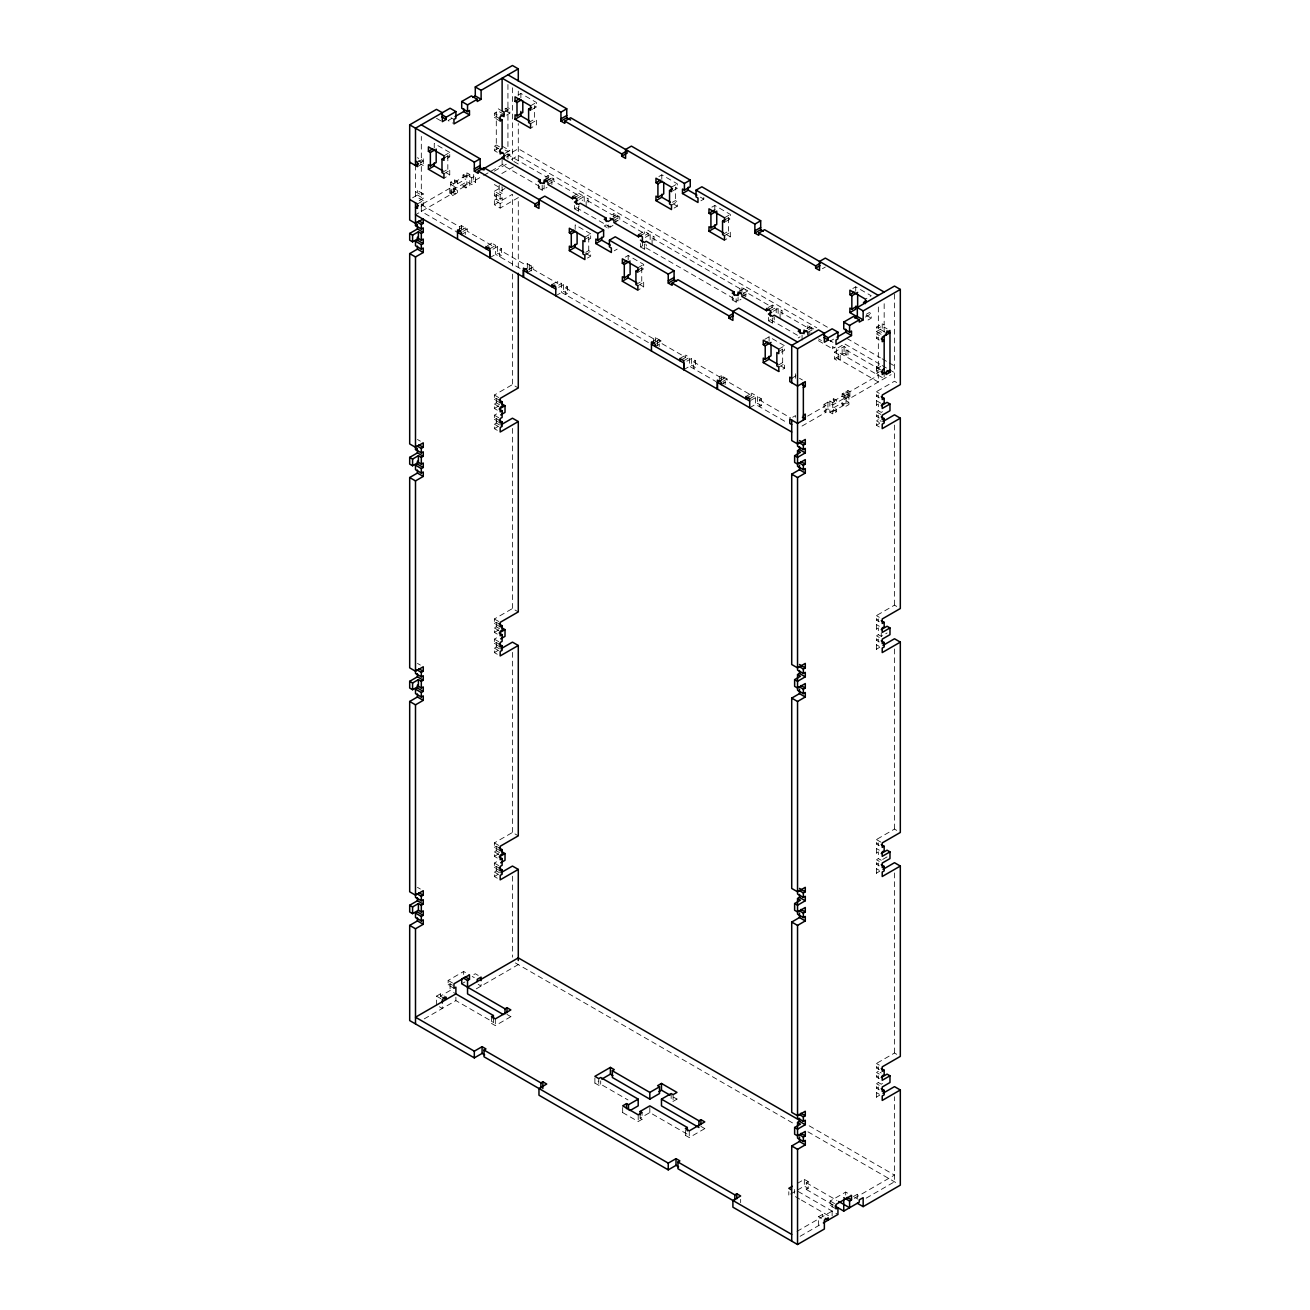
<?xml version="1.0" encoding="UTF-8"?>
<svg xmlns="http://www.w3.org/2000/svg" width="1310" height="1310" viewBox="0 0 1310 1310"><rect width="100%" height="100%" fill="white"/><g stroke="black" fill="none" stroke-linecap="round" stroke-linejoin="round"><path stroke-width="0.75" stroke-dasharray="5 3.75" d="M459.45 233.442L421.312 211.434L421.312 204.704L449.756 188.296L451.704 189.41L455.569 187.166L455.569 193.88L450.722 191.096L466.884 181.762L471.731 184.563L475.612 182.319L475.612 175.605L471.731 177.832L466.884 175.032L450.722 184.366L455.569 187.166M451.59 118.555L448.135 120.553L452.507 123.074M517.958 95.171L520.872 93.485L536.38 102.442L536.38 106.929L530.566 110.286M500.174 121.109L494.361 117.753L494.361 113.266L499.208 110.466M505.021 109.352L507.936 107.682L509.868 108.795L509.868 113.266L504.055 116.639M417.431 162.162L423.261 158.805L421.312 157.691L421.312 136.436M494.361 117.753L496.293 116.639L499.208 118.309M504.055 112.152L509.868 108.795M420.15 162.833L423.261 161.048L417.431 157.691M417.431 166.648L423.261 163.275L418.594 160.59M423.261 158.805L423.261 165.518L421.312 166.648L421.312 195.01L423.261 193.88L423.261 198.367L418.594 201.052M443.943 155.825L449.756 152.468L449.756 156.938L443.943 160.295M530.566 105.815L536.38 102.442M444.909 157.495L447.824 155.825L449.756 156.938M441.994 172.609L447.824 169.252L449.756 170.382L449.756 174.852L443.943 178.209M528.618 122.6L534.447 119.243L536.38 120.356L536.38 124.843L530.566 128.2M443.943 173.739L449.756 170.382M530.566 123.73L536.38 120.356M423.261 193.88L417.431 190.523L415.499 191.653L421.312 195.01M497.276 152.271L494.361 150.601L494.361 146.114L496.293 145.001L502.123 148.357M412.584 197.81L417.431 195.01L417.431 190.523M494.361 150.601L498.242 148.357M457.517 181.566L453.637 183.809L453.637 195.01L450.722 193.323L450.722 182.123L454.603 179.896L457.517 181.566L457.517 183.809L454.603 182.123L454.603 179.896M469.799 174.476L465.918 176.719L465.918 178.962L463.003 177.276L463.003 175.032L466.884 172.805L469.799 174.476L469.799 185.676L465.918 187.919L463.003 186.233L463.003 183.989L465.918 185.676L465.918 187.919M417.431 203.967L423.261 200.61L423.261 205.08L417.431 208.437M505.349 153.204L509.868 150.601L509.868 155.071L504.055 158.428M505.021 155.628L507.936 153.958L509.868 155.071M457.517 183.809L465.918 178.962M450.722 193.323L454.603 191.096L457.517 192.766L451.704 196.123L449.756 195.01L415.499 214.791M463.003 186.233L466.884 183.989L469.799 185.676M454.603 191.096L454.603 188.853L457.517 190.523L465.918 185.676M473.68 174.476L473.68 181.206L482.047 176.375M483.717 175.409L505.021 163.095M511.391 159.427L518.285 155.448L816.785 327.795M494.361 171.119L507.527 163.521M501.828 173.526L513.34 166.878M494.361 191.276L502.123 186.79L502.123 193.52L500.174 194.633L494.361 191.276L494.361 195.747L500.174 199.12L502.123 197.99L502.123 202.477L500.174 203.59L494.361 200.233L494.361 204.704L500.174 208.077L518.285 197.614L518.285 271.301M499.208 185.119L499.208 191.833L505.021 188.476M494.361 195.747L496.293 194.633L502.123 197.99M494.361 200.233L496.293 199.12L502.123 202.477M494.361 204.704L512.456 194.257L512.456 265.897M421.312 204.704L459.45 226.728L461.398 225.615L467.212 228.972L467.212 231.215L491.774 245.396L491.774 243.152L495.655 245.396L495.655 254.353L520.43 268.648M827.38 327.189L518.285 148.734L507.936 154.695L546.073 176.719L548.022 175.605L553.835 178.962L553.835 181.206L578.398 195.386L578.398 193.143L582.279 195.386L582.279 200.757M457.517 230.085L463.331 226.728L463.331 228.972M544.141 180.076L549.954 176.719L549.954 180.305M462.168 229.643L465.279 227.858L465.279 234.572M547.04 180.633L551.887 177.832L551.887 184.563M467.212 228.972L461.398 232.328L461.398 225.615M538.312 184.563L538.312 187.919L540.26 186.79M553.835 178.962L548.022 182.319L548.022 175.605M461.398 234.572L467.212 231.215M548.022 184.563L553.835 181.206M538.312 187.919L542.193 190.163L547.04 187.363M487.418 245.674L491.774 243.152M572.585 196.5L578.398 193.143M575.483 197.057L578.398 195.386M489.842 248.753L495.655 245.396M576.466 198.743L582.279 195.386M492.937 249.195L497.587 246.509L501.468 248.753L501.468 255.466L499.536 256.58L499.536 249.866L501.468 248.753M579.364 199.3L584.211 196.5L588.092 198.743L588.092 205.457M586.159 206.571L586.159 199.857L588.092 198.743M489.842 257.71L497.587 253.223L501.468 255.466M574.517 205.457L574.517 208.814L579.364 206.014M574.517 208.814L578.398 211.057L580.33 209.944M658.881 176.539L661.796 174.852L677.303 183.809L677.303 188.296L671.49 191.653M648.401 342.532L561.597 292.408L561.597 283.451L557.716 281.224L557.716 283.451L533.154 269.27L533.154 267.043L527.324 263.687L525.392 264.8L499.536 249.866M642.571 232.443L619.777 219.261L619.777 217.034L613.948 213.661L612.016 214.791L586.159 199.857M612.982 216.461L615.896 214.791L615.896 223.748M614.603 217.771L617.829 215.904L617.829 220.948M533.154 267.043L527.324 270.4L527.324 263.687M584.866 237.175L590.679 233.819L590.679 238.305L584.866 241.662M606.202 224.861L604.254 225.991L608.135 228.218L612.982 225.418M613.948 220.391L619.777 217.034M671.49 187.166L677.303 183.809M527.324 272.644L533.154 269.27M584.375 239.697L588.747 237.175L590.679 238.305M613.948 222.618L619.777 219.261M585.832 252.29L588.747 250.619L590.679 251.733L590.679 256.22L584.866 259.577M672.456 202.28L675.37 200.61L677.303 201.724L677.303 206.21L671.49 209.567M584.866 255.09L590.679 251.733M671.49 205.08L677.303 201.724M551.887 284.581L557.716 281.224M638.51 234.572L644.34 231.215L648.221 233.442L648.221 239.042M614.275 250.799L617.19 249.129M641.425 235.129L644.34 233.442L644.34 231.215M700.899 200.79L703.814 199.104L703.814 194.633M558.682 285.138L561.597 283.451M645.306 235.129L648.221 233.442M558.682 287.381L563.529 284.581L567.41 286.825L567.41 293.538L565.462 294.652L565.462 287.938L567.41 286.825M645.306 237.372L650.153 234.572L654.034 236.815L654.034 243.529M652.085 244.643L652.085 237.929L654.034 236.815M555.767 295.782L563.529 291.295L567.41 293.538M640.459 243.529L640.459 246.886L645.306 244.086M625.263 257.153L628.178 255.466L643.685 264.423L643.685 268.91L637.872 272.267M711.887 207.127L714.801 205.457L730.309 214.414L730.309 218.885L724.495 222.258M640.459 246.886L644.34 249.129L646.272 247.999L646.272 244.643M637.872 267.78L643.685 264.423M724.495 217.771L730.309 214.414M638.838 269.467L641.753 267.78L643.685 268.91M725.462 219.458L728.376 217.771L730.309 218.885M635.923 284.581L641.753 281.224L643.685 282.338L643.685 286.825L637.872 290.181M722.547 234.572L728.376 231.215L730.309 232.328L730.309 236.799L724.495 240.172M637.872 285.695L643.685 282.338M724.495 235.685L730.309 232.328M500.174 402.89L494.361 399.534L494.361 395.047L512.456 384.6L518.285 387.956M494.361 399.534L496.293 398.42L499.208 400.09M497.276 410.161L494.361 408.491L494.361 404.004L496.293 402.89L500.666 405.412M494.361 408.491L500.567 404.905M500.174 423.048L494.361 419.691L494.361 415.204L497.456 413.42M494.361 419.691L496.293 418.561L499.208 420.248M497.276 430.319L494.361 428.648L494.361 424.162L496.293 423.048L500.666 425.57M494.361 428.648L497.653 426.749M565.462 287.938L653.379 338.7L655.327 337.571L661.141 340.927L661.141 343.171L685.703 357.352L685.703 355.108L689.584 357.352L689.584 366.309L716.128 381.636M652.085 237.929L740.003 288.691L741.951 287.561L747.764 290.918L747.764 293.162L772.327 307.342L772.327 305.099L776.208 307.342L776.208 312.713M651.447 342.057L657.26 338.7L657.26 345.856M739.528 291.197L743.883 288.691L743.883 295.847M656.097 341.599L659.208 339.814L659.208 346.528M661.141 340.927L655.327 344.301L655.327 337.571M732.257 296.519L732.257 299.875L734.189 298.762M747.764 290.918L741.951 294.275L745.832 296.519L745.832 289.805M655.327 346.528L661.141 343.171M741.951 296.519L747.764 293.162M732.257 299.875L736.122 302.119L740.969 299.319M822.434 268.714L825.333 267.043M679.89 358.481L685.703 355.108M767.971 307.621L772.327 305.099M681.347 359.873L685.703 357.352M769.412 309.029L772.327 307.342M683.771 360.709L689.584 357.352M770.395 310.699L776.208 307.342M686.866 361.167L691.516 358.481L695.397 360.709L695.397 367.439L693.465 368.552L693.465 361.838L695.397 360.709M773.293 311.256L778.14 308.472L782.021 310.699L782.021 317.429M780.089 318.543L780.089 311.829L782.021 310.699M683.771 369.666L691.516 365.195L695.397 367.439M768.446 317.429L768.446 320.786L773.293 317.986M768.446 320.786L772.327 323.013L774.259 321.9L774.259 316.856M764.729 339.339L769.101 336.834L784.608 345.791L784.608 350.261L778.795 353.618M852.81 288.495L855.725 286.825L871.232 295.782L865.419 299.139M693.465 361.838L719.321 376.756L721.253 375.642L727.083 378.999L727.083 381.243L751.645 395.423L751.645 393.18L755.526 395.423L755.526 404.381L787.13 422.639M813.707 328.99L807.877 325.633L805.945 326.747L780.089 311.829M720.287 378.443L723.202 376.756L723.202 383.928M806.911 328.433L809.826 326.747L809.826 333.919M720.484 380.571L725.134 377.886L725.134 384.6M808.532 329.743L811.758 327.877L811.758 334.59M727.083 378.999L721.253 382.356L721.253 375.642M778.795 349.148L784.608 345.791M798.183 337.947L800.132 336.834M812.249 329.825L807.877 332.347L807.877 325.633M721.253 384.6L727.083 381.243M778.304 351.669L782.676 349.148L784.608 350.261M778.304 365.097L782.676 362.575L784.608 363.705L784.608 368.175L778.795 371.532M866.385 314.253L869.3 312.566L871.232 313.696L871.232 318.166L865.419 321.523M778.795 367.062L784.608 363.705M865.419 317.053L871.232 313.696M833.635 339.126L830.18 341.124L833.094 342.794M745.832 396.537L751.645 393.18M748.731 397.11L751.645 395.423M818.406 340.665L832.439 348.771L835.354 347.084M749.697 398.78L755.526 395.423M832.439 348.771L832.439 346.528L836.32 348.771L842.15 345.414L842.15 354.371M881.057 334.296L876.406 331.61L876.406 327.123L882.219 323.767L884.168 324.88L884.168 303.642M751.154 400.189L757.458 396.537L761.339 398.78L761.339 405.494L759.407 406.624L759.407 399.91L761.339 398.78M834.388 352.128L838.269 354.371L840.201 353.258L840.201 359.972L838.269 361.085L834.388 358.842L834.388 352.128L844.082 346.528L847.963 348.771L847.963 355.485L846.014 356.615L846.014 349.885L847.963 348.771M791.715 378.262L796.087 375.741M876.406 327.123L878.339 328.237L884.168 324.88M876.406 331.61L884.168 327.123L887.067 328.81M879.305 339.994L876.406 338.324L876.406 333.837L880.287 331.61L886.1 334.967M749.697 407.738L757.458 403.267L761.339 405.494M834.388 358.842L844.082 353.258L847.963 355.485M876.406 338.324L878.339 337.194L878.339 365.572L881.253 367.242M836.32 348.771L836.32 357.728L878.339 381.996L878.339 374.529L876.406 373.399L876.406 366.685L878.339 365.572M792.697 417.251L795.596 415.581L795.596 420.051M880.762 366.407L876.406 368.929L879.501 370.714M878.994 369.666L876.406 371.172L879.305 372.842M876.406 373.399L879.305 371.729M824.039 404.381L827.92 402.137L832.767 404.937L848.929 395.604L844.082 392.803L844.082 399.534L848.929 402.334L832.767 411.651L827.92 408.867L824.039 411.094L824.039 404.381L825.988 405.494L825.988 412.224L800.885 426.716M829.852 412.224L833.733 409.981L833.733 407.738L836.648 409.424L836.648 411.651L832.767 413.894L829.852 412.224L829.852 401.024L833.733 398.78L836.648 400.467L836.648 402.694L833.733 401.024L833.733 398.78M833.733 401.024L842.15 396.177L842.15 393.933L847.963 390.577L849.895 391.69L878.339 375.266M807.582 416.121L825.988 405.494M829.852 401.024L832.767 402.694L836.648 400.467M842.15 393.933L845.048 395.604L848.929 393.377L848.929 404.561L845.048 406.804L842.15 405.134L842.15 402.89L845.048 404.561L845.048 406.804M844.082 399.534L847.963 397.29L849.895 398.404L891.062 374.644M833.733 407.738L842.15 402.89M842.15 405.134L846.014 402.89L848.929 404.561M879.305 397.847L876.406 396.177L876.406 391.69L894.501 381.243L897.415 382.913M876.406 396.177L878.339 395.047L878.339 399.534L876.406 400.647L876.406 405.134L879.305 406.804M500.174 626.819L494.361 623.462L494.361 618.991L512.456 608.544L518.285 611.901M494.361 623.462L496.293 622.348L499.208 624.018M876.406 405.134L878.339 404.004L878.339 410.718L881.253 412.404L885.609 409.883M497.276 634.106L494.361 632.419L494.361 627.948L496.293 626.819L500.666 629.34M494.361 632.419L500.567 628.833M879.305 418.005L876.406 416.318L876.406 411.848L878.339 410.718M876.406 416.318L878.339 415.204L878.339 419.691L881.253 421.361M500.174 646.976L494.361 643.619L494.361 639.133L497.456 637.348M879.305 426.962L876.406 425.275L876.406 420.805L878.339 419.691M494.361 643.619L496.293 642.506L499.208 644.176M876.406 425.275L879.698 423.376M497.276 654.263L494.361 652.576L494.361 648.09L496.293 646.976L500.666 649.498M494.361 652.576L497.653 650.677M879.305 621.775L876.406 620.105L876.406 615.618L894.501 605.171L897.415 606.858M876.406 620.105L878.339 618.975L878.339 623.462L876.406 624.575L876.406 629.062L879.305 630.732M500.174 850.763L494.361 847.39L494.361 842.919L512.456 832.472L518.285 835.829M494.361 847.39L496.293 846.276L499.208 847.963M876.406 629.062L878.339 627.932L878.339 634.662L881.253 636.332L887.067 632.976M497.276 858.034L494.361 856.347L494.361 851.877L496.293 850.763L500.666 853.269M494.361 856.347L500.567 852.777M879.305 641.933L876.406 640.262L876.406 635.776L878.339 634.662M876.406 640.262L878.339 639.133L878.339 643.619L876.406 644.733L876.406 649.22L879.305 650.89M500.174 870.904L494.361 867.547L494.361 863.077L497.456 861.276M494.361 867.547L496.293 866.434L499.208 868.104M876.406 649.22L879.698 647.32M497.276 878.191L494.361 876.505L494.361 872.034L496.293 870.904L500.666 873.426M494.361 876.505L497.653 874.605M453.964 988.28L448.135 984.923L448.135 980.453L463.658 971.496L469.471 974.853M448.135 984.923L450.083 983.81L454.439 986.332M436.508 1005.081L436.508 996.124L440.389 993.881L446.202 997.237M440.389 993.881L440.389 996.124L450.083 990.524L455.896 993.881M461.709 983.81L464.952 981.943M424.276 1018.853L455.896 1000.611L493.395 1022.242L493.395 1018.885M476.283 988.837L518.285 964.586L518.285 957.872M491.447 1016.658L491.447 1023.372L493.395 1022.242M491.447 1023.372L495.327 1025.615L510.851 1016.658L510.851 1013.285M879.305 845.72L876.406 844.033L876.406 839.563L894.501 829.099L897.415 830.786M876.406 844.033L878.339 842.919L878.339 847.39L876.406 848.52L876.406 852.99L879.305 854.677M876.406 852.99L878.339 851.877L878.339 858.59L881.253 860.277M879.305 865.861L876.406 864.191L876.406 859.704L878.339 858.59M882.711 859.426L887.067 856.904M876.406 864.191L878.339 863.077L878.339 867.547L876.406 868.661L876.406 873.148L879.305 874.818M876.406 873.148L879.698 871.248M594.887 1078.048L594.887 1083.092L598.326 1081.094M594.887 1083.092L598.768 1085.319L600.7 1084.205L627.965 1099.941M622.676 1107.523L622.676 1112.567L625.263 1111.076M640.131 1114.81L640.131 1118.167L649.825 1112.567L687.324 1134.214L687.324 1130.858M622.676 1112.567L638.199 1121.524L642.064 1119.28L642.064 1112.567M671.162 1093.539L671.162 1100.253L673.094 1101.366L676.975 1099.139L676.975 1095.766M685.376 1130.301L685.376 1135.328L687.324 1134.214M685.376 1135.328L689.256 1137.571L704.78 1128.614L704.78 1125.257M879.305 1069.648L876.406 1067.961L876.406 1063.491L894.501 1053.043L897.415 1054.714M876.406 1067.961L878.339 1066.848L878.339 1071.334L881.253 1073.005M879.305 1078.605L876.406 1076.918L876.406 1072.448L878.339 1071.334M876.406 1076.918L878.339 1075.805L878.339 1082.519L881.253 1084.205L885.609 1081.683M879.305 1089.805L876.406 1088.119L876.406 1083.648L878.339 1082.519M876.406 1088.119L878.339 1087.005L878.339 1091.476L876.406 1092.605L876.406 1097.076L879.305 1098.763M876.406 1097.076L879.698 1095.176M797.43 1183.356L804.324 1179.377L808.204 1181.62L808.204 1188.334L806.272 1189.447L806.272 1182.733L808.204 1181.62M790.536 1194.049L795.71 1191.068M797.43 1190.07L804.324 1186.09L808.204 1188.334M836.009 1208.852L830.18 1205.495L830.18 1201.024L845.703 1192.067L851.516 1195.424M830.18 1205.495L832.128 1204.381L832.128 1217.809M818.553 1225.652L818.553 1216.695L822.434 1214.452L825.333 1216.138M853.449 1196.538L857.329 1194.294L860.244 1195.981M796.988 1231.384L832.128 1211.095M854.251 1198.322L894.501 1175.086L807.959 1125.11M800.099 1236.296L821.583 1223.9M866.188 1198.142L894.501 1181.8L894.501 1096.748M700.359 197.122L703.814 199.104M536.38 106.929L534.447 105.815L534.447 119.243M677.303 188.296L675.37 187.166L675.37 200.61M673.848 204.213L677.303 206.21M726.87 234.817L730.309 236.799M866.057 315.186L871.232 318.166M505.021 108.239L507.936 109.909L507.936 151.714L505.021 150.028M505.218 110.58L509.868 113.266M502.598 111.317L498.242 108.795L498.242 111.039L502.598 113.544M884.643 331.889L880.287 329.367L880.287 331.61M494.361 113.266L497.276 114.953M876.406 333.837L879.305 335.524M846.817 338.406L880.369 357.777M882.138 358.809L887.443 361.855M889.212 362.886L894.501 365.948M502.123 146.114L509.868 150.601M845.048 344.104L880.369 364.507M882.138 365.523L887.443 368.585M889.212 369.6L894.501 372.662M451.049 117.753L453.964 119.423M494.361 146.114L500.174 149.471M876.406 366.685L879.305 368.372M829.492 340.354L832.996 342.368M846.014 349.885L882.432 370.91M513.913 161.507L518.285 164.028L518.285 123.533M436.508 118.309L440.864 120.831M818.553 338.881L821.452 340.567M840.201 353.258L884.168 378.623L884.168 373.039M576.466 207.701L610.067 227.105L610.067 223.519M770.395 319.656L800.459 337.03M876.406 391.69L879.305 393.377M449.756 152.468L434.249 143.511L434.249 147.981M590.679 233.819L575.172 224.861L575.172 229.348M876.406 400.647L880.762 403.169M494.361 184.563L500.174 187.919M848.929 393.377L846.014 391.69L846.014 402.89M499.208 191.833L502.123 193.52M876.406 411.848L880.762 414.369M463.003 175.032L465.918 176.719M473.68 181.206L475.612 182.319M842.15 396.177L845.048 397.847L845.048 395.604M876.406 420.805L879.305 422.475M446.317 172.855L449.756 174.852M585.505 253.223L590.679 256.22M640.246 284.827L643.685 286.825M781.169 366.194L784.608 368.175M799.477 378.262L802.391 379.933M420.346 163.848L423.261 165.518M450.722 182.123L453.637 183.809M833.733 409.981L836.648 411.651M824.039 411.094L825.988 412.224M417.431 195.01L423.261 198.367M423.261 200.61L415.499 196.123L415.499 165.306M423.261 205.08L421.312 203.967L421.312 211.434M759.407 399.91L790.601 417.923M494.361 395.047L500.174 398.42M876.406 615.618L879.305 617.305M494.361 404.004L500.174 407.377M876.406 624.575L879.305 626.262M494.361 415.204L500.174 418.561M876.406 635.776L879.305 637.462M494.361 424.162L500.174 427.518M876.406 644.733L879.305 646.419M417.431 439.472L420.346 441.142M494.361 618.991L500.174 622.348M876.406 839.563L880.762 842.068M494.361 627.948L500.174 631.305M876.406 848.52L879.305 850.19M494.361 639.133L500.174 642.506M876.406 859.704L879.305 861.39M494.361 648.09L500.174 651.463M876.406 868.661L879.305 870.348M417.431 663.4L420.346 665.071M494.361 842.919L500.174 846.276M876.406 1063.491L879.305 1065.161M494.361 851.877L500.174 855.233M876.406 1072.448L879.305 1074.118M494.361 863.077L500.174 866.434M876.406 1083.648L879.305 1085.319M494.361 872.034L500.174 875.391M876.406 1092.605L879.305 1094.276M417.431 887.328L420.346 889.015M515.37 962.915L793.827 1123.669M807.959 1131.824L897.415 1183.487M478.199 975.41L475.284 973.739L471.42 975.966L474.318 977.653M854.906 1197.389L857.821 1199.059M478.199 984.367L481.114 986.053L481.114 982.467M673.536 1097.141L676.975 1099.139M806.272 1182.733L836.943 1200.451M448.135 980.453L453.964 983.81M506.97 1014.415L510.851 1016.658M700.899 1126.371L704.78 1128.614M830.18 1201.024L836.009 1204.381M806.272 1189.447L835.027 1206.052M798.036 1191.412L837.942 1214.452M799.739 1199.125L794.63 1196.161L794.63 1189.447M801.442 1200.107L830.425 1216.826M440.389 996.124L443.288 997.811M436.508 996.124L440.864 998.646M818.553 1216.695L821.452 1218.382M640.131 1118.167L642.064 1119.28M439.407 1006.768L442.322 1008.438L442.322 1004.852M894.501 294.177L894.501 381.243M894.501 425.062L894.501 605.171M894.501 648.99L894.501 829.099M894.501 872.935L894.501 1053.043M884.168 327.123L884.168 333.1M882.219 323.767L882.219 328.237M881.253 632.976L881.253 636.332M878.339 306.998L878.339 328.237M857.329 1194.294L857.329 1197.88M855.725 286.825L855.725 291.295M849.895 391.69L849.895 398.404M847.963 390.577L847.963 397.29M845.703 1192.067L845.703 1195.047M844.082 346.528L844.082 353.258M838.269 354.371L838.269 361.085M832.767 402.694L832.767 413.894M827.92 402.137L827.92 408.867M822.434 1214.452L822.434 1216.695M804.324 1179.377L804.324 1186.09M802.064 335.147L802.064 340.191M795.596 373.776L795.596 378.262M788.817 1191.691L788.817 1195.047M782.676 349.148L782.676 362.575M778.14 308.472L778.14 315.186M772.327 317.986L772.327 323.013M769.101 336.834L769.101 341.304M757.458 396.537L757.458 403.267M741.951 287.561L741.951 292.605M740.658 1199.338L740.658 1202.695M740.003 288.691L740.003 293.718M738.07 297.419L738.07 301.005L642.391 245.772L642.391 242.399M736.122 298.762L736.122 302.119M728.376 217.771L728.376 231.215M719.321 376.756L719.321 381.799M714.801 205.457L714.801 209.927M691.516 358.481L691.516 365.195M689.256 1130.858L689.256 1137.571M673.094 1094.652L673.094 1101.366M661.796 174.852L661.796 179.339M653.379 338.7L653.379 343.728M650.153 234.572L650.153 241.286M649.825 1107.523L649.825 1112.567M644.34 244.086L644.34 249.129M641.753 267.78L641.753 281.224M638.199 1114.81L638.199 1121.524M628.178 255.466L628.178 259.953M613.948 213.661L613.948 218.704M608.135 224.861L608.135 228.218M600.7 1080.848L600.7 1084.205M598.768 1078.605L598.768 1085.319M588.747 237.175L588.747 250.619M584.211 196.5L584.211 203.214M578.398 206.014L578.398 211.057M563.529 284.581L563.529 291.295M546.073 176.719L546.073 181.762M544.141 185.447L544.141 189.033L502.123 164.782L502.123 159.181M542.193 185.119L542.193 190.163M531.205 265.914L531.205 272.644M529.273 264.8L529.273 271.956M520.872 93.485L520.872 97.972M518.285 91.127L518.285 95.188M512.456 87.77L512.456 160.672M512.456 274.085L512.456 384.6M512.456 428.419L512.456 608.544M512.456 652.364L512.456 832.472M512.456 876.177L512.456 957.184M507.936 84.495L507.936 107.682M507.936 153.958L507.936 161.425M500.174 194.633L500.174 199.12M500.174 203.59L500.174 208.077M497.587 246.509L497.587 253.223M496.293 112.152L496.293 149.471M496.293 194.633L496.293 199.12M496.293 398.42L496.293 402.89M496.293 418.561L496.293 423.048M496.293 622.348L496.293 626.819M496.293 642.506L496.293 646.976M496.293 846.276L496.293 850.763M496.293 866.434L496.293 870.904M495.327 1018.885L495.327 1025.615M471.731 177.832L471.731 184.563M466.884 172.805L466.884 183.989M463.658 971.496L463.658 974.476M459.45 226.728L459.45 231.772M457.517 190.523L457.517 192.766M455.896 997.237L455.896 1000.611M451.704 189.41L451.704 196.123M450.083 983.81L450.083 990.524M449.756 188.296L449.756 195.01M447.824 155.825L447.824 169.252"/><path stroke-width="1.5" d="M518.285 81.007L518.285 68.857L481.114 90.324L481.114 99.282L477.233 101.509L477.233 99.282L471.42 95.925L461.709 101.509L461.709 108.239L467.539 111.596L469.471 110.466L469.471 114.953L453.964 123.91L453.964 119.423L455.896 118.309L455.896 111.596L446.202 117.196L446.202 119.423L442.322 121.666L442.322 112.709L436.508 109.352L409.686 124.843L409.686 220.015L415.499 223.371L423.261 218.901L423.261 223.371L421.312 224.485L416.957 221.98M526.554 268.599L523.443 270.4L523.443 277.114L523.443 268.157L527.324 270.4L527.324 272.644M720.484 380.571L717.389 382.356L717.389 389.086L717.389 380.129L721.253 382.356L721.253 384.6M791.715 420.051L791.715 440.586L797.544 443.943L797.544 348.771L677.941 279.718L672.128 283.091L672.128 285.318L668.247 283.091L668.247 274.134L609.428 240.172L609.428 246.886L611.361 247.999L611.361 252.486L595.853 243.529L595.853 239.042L597.786 240.172L603.615 236.799L603.615 230.085L544.78 196.123L538.967 199.48L538.967 208.437L535.086 206.21L535.086 203.967L478.199 171.119L478.199 173.362L474.318 171.119L474.318 162.162L409.686 124.843M481.114 99.282L475.284 95.925L475.284 86.968L512.456 65.5L518.285 68.857M472.714 97.415L475.284 95.925M461.709 101.509L467.539 104.882L477.233 99.282M455.029 116.574L463.658 111.596L469.471 114.953M436.181 149.094L436.181 162.538L430.368 165.895L428.419 164.782L428.419 169.252L443.943 178.209L443.943 173.739L441.994 172.609L441.994 159.181L443.943 160.295L443.943 155.825L428.419 146.867L428.419 151.338L432.791 148.816M522.805 101.001L522.805 112.529L516.992 115.886L515.043 114.772L515.043 119.243L530.566 128.2L530.566 123.73L528.618 122.6L528.618 109.172L530.566 110.286L530.566 105.815L515.043 96.858L515.043 101.329L519.415 98.807M428.419 151.338L430.368 152.468L434.724 149.946M515.043 101.329L516.992 102.442L521.347 99.937M418.594 163.734L415.499 165.518L415.499 128.2L450.083 108.239L455.896 111.596M504.055 114.396L500.174 116.639L500.174 121.109L502.123 119.996L502.123 148.357L500.174 149.471L500.174 153.958L502.762 152.468M441.994 159.181L444.909 157.495M528.618 109.172L531.533 107.486M428.419 169.252L434.249 165.895L442.862 170.873M515.043 119.243L520.872 115.886L529.486 120.864M474.318 162.162L480.148 158.805L480.148 167.762L474.318 171.119M560.942 112.152L566.755 108.795L566.755 117.753L560.942 121.109L560.942 112.152L502.123 78.191L502.123 111.039L504.055 112.152L504.055 116.639L500.96 114.838M474.318 168.875L480.148 165.518M560.942 118.866L566.755 115.509M418.398 205.637L415.499 207.324L417.431 208.437L417.431 203.967L409.686 199.48M478.199 171.119L484.012 167.762L597.786 233.442L603.615 230.085M505.021 155.628L502.123 157.315L504.055 158.428L504.055 153.958L499.405 151.272M560.942 121.109L564.823 123.353L564.823 121.109L570.636 117.753L684.409 183.433L690.239 180.076L690.239 186.79L684.409 190.147L682.477 189.033L682.477 193.52L697.984 202.477L697.984 197.99L696.052 196.877L696.052 190.147L701.865 186.79L760.684 220.751L760.684 229.708L754.871 233.082L754.871 224.125L696.052 190.147M482.047 169.645L502.123 158.051L540.26 180.076L540.26 183.433M415.499 202.837L415.499 225.615L417.431 224.485M416.957 445.908L421.312 448.429L423.261 447.3L423.261 442.829L415.499 447.3L409.686 443.943L409.686 253.6L415.499 256.956L423.261 252.486L423.261 247.999L421.312 249.129L415.499 245.772L415.499 241.286L421.312 244.643L423.261 243.529L423.261 239.042L421.312 240.172L418.398 238.485L412.584 241.842L409.686 240.172L409.686 233.442L417.431 228.972L423.261 232.328L423.261 227.858L421.312 228.972L415.499 225.615M409.686 233.442L412.584 235.129L418.398 231.772L421.312 233.442L423.261 232.328M415.499 241.286L417.431 240.172L423.261 243.529M409.686 253.6L417.431 249.129L423.261 252.486M540.26 180.076L538.312 181.206L542.193 183.433L547.04 180.633M460.612 230.544L457.517 232.328L489.842 250.996L489.842 257.71L489.842 248.753L485.961 246.509L485.961 248.753L488.859 247.066M535.086 203.967L539.458 201.445M564.823 121.109L621.71 153.958L627.523 150.601M535.086 206.21L539.458 203.689M621.71 153.958L621.71 156.185L627.523 152.828M544.141 183.662L544.141 180.076L548.022 182.319L548.022 184.563L572.585 198.743L575.483 197.057M577.759 200.233L574.517 202.1L578.398 204.344L580.33 203.214L606.202 218.148L606.202 221.505M577.104 232.378L577.104 243.906L571.291 247.262L569.342 246.133L569.342 250.619L584.866 259.577L584.866 255.09L582.917 253.976L582.917 240.532L584.866 241.662L584.866 237.175L569.342 228.218L569.342 232.705L573.715 230.183M663.728 182.368L663.728 193.88L657.915 197.253L655.966 196.123L655.966 200.61L671.49 209.567L671.49 205.08L669.541 203.967L669.541 190.523L671.49 191.653L671.49 187.166L655.966 178.209L655.966 182.696L660.338 180.174M569.342 232.705L571.291 233.819L575.647 231.297M655.966 182.696L657.915 183.809L662.27 181.288M606.202 218.148L604.254 219.261L608.135 221.505L612.982 218.704M669.541 190.523L672.456 188.853M569.342 250.619L575.172 247.262L583.785 252.24M655.966 200.61L661.796 197.253L670.409 202.215M595.853 243.529L601.667 240.172L610.296 245.134M682.477 193.52L688.29 190.147L696.904 195.124M609.428 240.172L615.241 236.799L674.077 270.761L674.077 279.718L668.247 283.091M554.801 285.138L551.887 286.825L551.887 284.581L555.767 286.825L555.767 295.782M610.067 218.148L613.948 220.391L613.948 222.618L638.51 236.815L641.425 235.129M630.11 262.982L630.11 274.494L624.297 277.867L622.348 276.738L622.348 281.224L637.872 290.181L637.872 285.695L635.923 284.581L635.923 271.137L637.872 272.267L637.872 267.78L622.348 258.823L622.348 263.31L626.72 260.788M716.734 211.057L716.734 224.485L710.921 227.842L708.972 226.728L708.972 231.215L724.495 240.172L724.495 235.685L722.547 234.572L722.547 221.128L724.495 222.258L724.495 217.771L708.972 208.814L708.972 213.301L714.801 209.927M622.348 263.31L624.297 264.423L630.11 261.067M708.972 213.301L710.921 214.414L715.276 211.893M635.923 271.137L638.838 269.467M722.547 221.128L725.462 219.458M622.348 281.224L628.178 277.867L636.791 282.829M708.972 231.215L714.801 227.842L723.415 232.82M668.247 274.134L674.077 270.761M754.871 224.125L760.684 220.751M668.247 280.848L674.077 277.491M754.871 230.838L760.684 227.481M754.871 233.082L758.752 235.309L758.752 233.082L764.565 229.708L878.339 295.405M415.499 256.956L415.499 449.543L417.431 448.429M518.285 960.541L518.285 869.414L500.174 879.862L500.174 875.391L502.123 874.261L502.123 869.791L500.174 870.904L500.174 866.434L502.123 865.304L502.123 858.59L500.174 859.72L500.174 855.233L502.123 854.12L502.123 849.633L500.174 850.763L500.174 846.276L518.285 835.829L518.285 645.486L500.174 655.933L500.174 651.463L502.123 650.333L502.123 645.863L500.174 646.976L500.174 642.506L502.123 641.376L502.123 634.662L500.174 635.776L500.174 631.305L502.123 630.175L502.123 625.705L500.174 626.819L500.174 622.348L518.285 611.901L518.285 421.558L500.174 432.005L500.174 427.518L502.123 426.405L502.123 421.918L500.174 423.048L500.174 418.561L502.123 417.448L502.123 410.734L500.174 411.848L500.174 407.377L502.123 406.247L502.123 401.777L500.174 402.89L500.174 398.42L518.285 387.956L518.285 273.348M416.957 669.836L421.312 672.358L423.261 671.244L423.261 666.757L415.499 671.244L409.686 667.871L409.686 477.528L415.499 480.901L423.261 476.414L423.261 471.944L421.312 473.057L415.499 469.7L415.499 465.214L421.312 468.571L423.261 467.457L423.261 462.987L421.312 464.1L418.398 462.414L412.584 465.77L409.686 464.1L409.686 457.386L417.431 452.9L423.261 456.257L423.261 451.786L421.312 452.9L415.499 449.543M409.686 457.386L412.584 459.057L418.398 455.7L421.312 457.386L423.261 456.257M500.666 414.926L505.021 412.404L505.021 405.691L499.208 409.048L502.123 410.734M415.499 465.214L417.431 464.1L423.261 467.457M409.686 477.528L417.431 473.057L423.261 476.414M500.944 424.849L512.456 418.201L518.285 421.558M734.189 295.405L734.189 292.048L732.257 293.162L736.122 295.405L740.969 292.605M654.542 342.5L651.447 344.301L683.771 362.952L683.771 369.666L683.771 360.709L679.89 358.481L679.89 360.709M672.128 283.091L729.015 315.923L733.387 313.401M758.752 233.082L815.639 265.914L819.995 263.392M729.015 315.923L729.015 318.166L733.387 315.644M815.639 265.914L815.639 268.157L819.995 265.635M738.07 295.618L738.07 292.048L741.951 294.275L741.951 296.519L766.514 310.699L769.412 309.029M771.688 312.189L768.446 314.056L772.327 316.299L774.259 315.186L800.132 330.104L800.132 333.477M771.033 344.35L771.033 355.861L765.22 359.218L763.271 358.105L763.271 362.575L778.795 371.532L778.795 367.062L776.846 365.932L776.846 352.505L778.795 353.618L778.795 349.148L763.271 340.191L763.271 344.661L767.644 342.139M866.385 300.809L863.47 302.495L865.419 303.609L865.419 299.139L849.895 290.181L849.895 294.652L854.267 292.13M763.271 344.661L765.22 345.791L771.033 342.434M849.895 294.652L851.844 295.782L857.657 292.408M800.132 330.104L798.183 331.233L802.064 333.477L806.911 330.677M856.789 316.545L849.895 312.566L849.895 308.096L851.844 309.209L857.657 305.852L857.657 294.341M900.314 289.428L863.159 310.896L863.159 319.853L857.329 316.48L857.329 307.523L894.501 286.071L900.314 289.428L900.314 384.6L882.219 395.047L882.219 399.534L884.168 398.404L884.168 402.89L882.219 404.004L882.219 408.491L889.981 404.004L889.981 410.718L882.219 415.204L882.219 419.675L884.168 418.561L884.168 423.048L882.219 424.162L882.219 428.648L900.314 418.185L900.314 608.528L882.219 618.975L882.219 623.462L884.168 622.348L884.168 626.819L882.219 627.932L882.219 632.419L889.981 627.932L889.981 634.662L882.219 639.133L882.219 643.619L884.168 642.49L884.168 646.976L882.219 648.09L882.219 652.576L900.314 642.129L900.314 832.472L882.219 842.919L882.219 847.39L884.168 846.276L884.168 850.747L882.219 851.877L882.219 856.347L889.981 851.877L889.981 858.59L882.219 863.077L882.219 867.547L884.168 866.434L884.168 870.904L882.219 872.034L882.219 876.505L900.314 866.057L900.314 1056.4L882.219 1066.848L882.219 1071.334L884.168 1070.204L884.168 1074.691L882.219 1075.805L882.219 1080.292L889.981 1075.805L889.981 1082.519L882.219 1087.005L882.219 1091.476L884.168 1090.362L884.168 1094.832L882.219 1095.962L882.219 1100.433L900.314 1089.986L900.314 1185.157L863.159 1206.625L857.329 1203.268M763.271 362.575L769.101 359.218L777.714 364.196M849.895 312.566L855.725 309.209L855.725 306.229M797.544 348.771L832.128 328.81L837.942 332.167L837.942 338.881L836.009 339.994L836.009 344.481L851.516 335.524L851.516 331.037L849.584 332.167L843.755 328.81L843.755 322.08L853.449 316.48L859.278 319.853L859.278 322.08L863.159 319.853M854.742 317.986L857.329 316.48M823.875 335.245L828.247 337.767L837.942 332.167M843.755 322.08L849.584 325.437L859.278 319.853M828.247 337.767L828.247 339.994L824.367 342.238L824.367 333.28L818.553 329.923L791.715 345.414L791.715 382.733M837.074 337.145L845.703 332.167L851.516 335.524M748.731 397.11L745.832 398.78L745.832 396.537L749.697 398.78L749.697 407.738M803.357 387.58L805.29 386.466L805.29 381.619L797.544 386.09L789.783 381.619L789.783 377.133L791.715 378.262M803.357 415.204L805.29 414.091L805.29 418.938L797.544 423.408L789.783 418.938L789.783 423.408L791.715 424.538M884.168 368.929L882.219 370.042L882.219 374.529L889.981 370.042M886.1 334.967L886.1 332.724L889.981 330.48L889.981 372.286L886.1 374.529L886.1 372.286M797.544 443.943L805.29 439.456L805.29 443.943L803.357 445.056L798.985 442.534M797.544 455.7L797.544 450.656L799.477 449.543L805.29 452.9L805.29 448.413L803.357 449.543L797.544 446.186L797.544 441.699M798.985 462.692L803.357 465.214L805.29 464.1L805.29 459.613L797.544 464.1L794.63 462.414L794.63 455.7L800.443 452.343L797.544 450.656M881.253 405.691L887.067 402.334L889.981 404.004M416.957 893.764L421.312 896.286L423.261 895.172L423.261 890.685L415.499 895.172L409.686 891.815L409.686 701.472L415.499 704.829L423.261 700.342L423.261 695.872L421.312 696.986L415.499 693.629L415.499 689.158L421.312 692.515L423.261 691.385L423.261 686.915L421.312 688.028L418.398 686.358L412.584 689.715L409.686 688.028L409.686 681.315L417.431 676.828L423.261 680.201L423.261 675.714L421.312 676.828L415.499 673.471L415.499 480.901M794.63 455.7L797.544 457.37L805.29 452.9M409.686 681.315L412.584 682.985L418.398 679.628L421.312 681.315L423.261 680.201M500.666 638.854L505.021 636.349L505.021 629.619L499.208 632.976L502.123 634.662M415.499 689.158L417.431 688.028L423.261 691.385M798.985 666.479L803.357 669.001L805.29 667.871L805.29 663.4L797.544 667.871L791.715 664.514L791.715 474.171L799.477 469.7L805.29 473.057L805.29 468.571L803.357 469.7L797.544 466.327L797.544 457.37M882.989 421.476L894.501 414.828L900.314 418.185M409.686 701.472L417.431 696.986L423.261 700.342M500.944 648.777L512.456 642.129L518.285 645.486M791.715 474.171L797.544 477.528L805.29 473.057M797.544 679.628L797.544 674.584L799.477 673.471L805.29 676.828L805.29 672.358L803.357 673.471L797.544 670.114L797.544 477.528M798.985 686.636L803.357 689.142L805.29 688.028L805.29 683.542L797.544 688.028L794.63 686.342L794.63 679.628L800.443 676.271L797.544 674.584M881.253 629.619L887.067 626.262L889.981 627.932M484.667 1054.91L482.08 1053.42L474.318 1057.89L409.686 1020.572L409.686 925.4L415.499 928.757L423.261 924.287L423.261 919.8L421.312 920.914L415.499 917.557L415.499 913.086L421.312 916.443L423.261 915.33L423.261 910.843L421.312 911.956L418.398 910.286L412.584 913.643L409.686 911.956L409.686 905.243L417.431 900.772L423.261 904.129L423.261 899.642L421.312 900.772L415.499 897.415L415.499 704.829M794.63 679.628L797.544 681.315L805.29 676.828M409.686 905.243L412.584 906.929L418.398 903.572L421.312 905.243L423.261 904.129M500.666 862.799L505.021 860.277L505.021 853.563L499.208 856.92L502.123 858.59M415.499 913.086L417.431 911.956L423.261 915.33M798.985 890.407L803.357 892.929L805.29 891.799L805.29 887.328L797.544 891.799L791.715 888.442L791.715 698.099L799.477 693.629L805.29 696.986L805.29 692.499L803.357 693.629L797.544 690.272L797.544 681.315M882.989 645.421L894.501 638.756L900.314 642.129M409.686 925.4L417.431 920.914L423.261 924.287M500.944 872.706L512.456 866.057L518.285 869.414M791.715 698.099L797.544 701.456L805.29 696.986M463.167 977.931L467.539 980.453L469.471 979.323L469.471 974.853L453.964 983.81L453.964 988.28L455.896 987.167L455.896 993.881L493.395 1015.528L493.395 1018.885M455.896 993.881L415.499 1017.215L474.318 1051.177L482.08 1046.69L485.961 1048.933L484.012 1050.047L484.012 1056.777L668.247 1163.133L676.009 1158.662L679.89 1160.906L677.941 1162.019L677.941 1168.733L791.715 1234.429M467.539 987.167L518.285 957.872L799.116 1120.017M493.395 1015.528L491.447 1016.658L495.327 1018.885L510.851 1009.928L506.97 1007.701L505.021 1008.815L461.709 983.81L461.709 978.767M797.544 903.556L797.544 898.529L799.477 897.399L805.29 900.756L805.29 896.286L803.357 897.399L797.544 894.042L797.544 701.456M798.985 910.565L803.357 913.086L805.29 911.956L805.29 907.486L797.544 911.956L794.63 910.286L794.63 903.556L800.443 900.199L797.544 898.529M881.253 853.547L887.067 850.19L889.981 851.877M794.63 903.556L797.544 905.243L805.29 900.756M798.985 1114.335L803.357 1116.857L805.29 1115.743L805.29 1111.257L797.544 1115.743L791.715 1112.387L791.715 922.043L799.477 917.557L805.29 920.914L805.29 916.443L803.357 917.557L797.544 914.2L797.544 905.243M882.989 869.349L894.501 862.701L900.314 866.057M791.715 922.043L797.544 925.4L805.29 920.914M484.012 1050.047L540.899 1082.895L542.848 1081.782L546.728 1084.025L538.967 1088.495L538.967 1095.209L668.247 1169.863L676.009 1165.376L678.596 1166.866M698.95 1127.501L661.468 1105.853L661.468 1099.139L671.162 1093.539L673.094 1094.652L676.975 1092.409L661.468 1083.452L657.587 1085.695L659.519 1086.809L659.519 1093.539L649.825 1099.139L612.343 1077.491L612.343 1070.761L614.275 1069.648L610.394 1067.404L594.887 1076.361L598.768 1078.605L600.7 1077.491L638.199 1099.139L638.199 1105.853L630.11 1110.52M601.781 1079.096L610.394 1074.135L612.982 1075.625M638.199 1099.139L628.489 1104.723L626.557 1103.61L622.676 1105.853L638.199 1114.81L642.064 1112.567L640.131 1111.453L640.131 1114.81M612.343 1070.761L649.825 1092.409L659.519 1086.809M658.881 1091.672L661.468 1090.182L670.081 1095.144M640.131 1111.453L649.825 1105.853L687.324 1127.501L687.324 1130.858M687.324 1127.501L685.376 1128.614L689.256 1130.858L704.78 1121.9L700.899 1119.657L698.95 1120.787L661.468 1099.139M797.544 1127.501L797.544 1122.457L799.477 1121.344L805.29 1124.7L805.29 1120.214L803.357 1121.344L797.544 1117.97L797.544 925.4M798.985 1134.493L803.357 1137.014L805.29 1135.901L805.29 1131.414L797.544 1135.885L794.63 1134.214L794.63 1127.501L800.443 1124.144L797.544 1122.457M881.253 1077.491L887.067 1074.118L889.981 1075.805M794.63 1127.501L797.544 1129.171L805.29 1124.7M791.715 1241.143L791.715 1145.972L799.477 1141.485L805.29 1144.858L805.29 1140.371L803.357 1141.485L797.544 1138.128L797.544 1129.171M882.989 1093.277L894.501 1086.629L900.314 1089.986M791.715 1145.972L797.544 1149.328L805.29 1144.858M677.941 1162.019L734.828 1194.867L736.777 1193.737L740.658 1195.981L732.896 1200.468L732.896 1207.181L797.544 1244.5L824.367 1229.009L824.367 1220.052L828.247 1217.809L828.247 1220.052L825.333 1218.382M792.255 1186.336L788.817 1188.334L791.404 1189.824M843.755 1197.668L849.584 1201.024L851.516 1199.894L851.516 1195.424L836.009 1204.381L836.009 1208.852L837.942 1207.738L837.942 1214.452L823.335 1222.885M835.027 1206.052L843.755 1211.095L859.278 1202.138L859.278 1199.894L863.159 1197.668L863.159 1206.625M507.936 74.834L566.755 108.795M690.239 180.076L631.404 146.114L625.591 149.471L625.591 158.428L621.71 156.185M884.168 292.048L825.333 258.086L819.52 261.443L819.52 270.4L815.639 268.157M566.755 117.753L570.636 119.996M760.684 229.708L763.271 231.215M475.284 86.968L481.114 90.324M857.329 307.523L863.159 310.896M886.87 330.939L889.981 332.724L882.219 337.194L882.219 341.681L884.168 340.567L881.253 338.881M499.208 118.309L502.123 119.996M887.067 370.599L889.981 372.286M441.83 114.674L446.202 117.196M441.83 116.918L446.202 119.423M823.875 337.489L828.247 339.994M881.057 371.614L884.168 373.399L884.168 336.081M734.189 292.048L646.272 241.286L644.34 242.399L640.459 240.172M421.312 124.843L480.148 158.805M797.544 342.057L738.709 308.096L732.896 311.452L732.896 320.41L729.015 318.166M881.253 396.733L884.168 398.404M480.148 167.762L484.012 170.005L484.012 167.762M674.077 279.718L676.648 281.224M881.253 416.891L884.168 418.561M415.499 161.048L417.431 162.162L417.431 166.648L409.686 162.162M802.391 384.78L805.29 386.466M802.391 417.251L805.29 418.938M523.443 270.4L555.767 289.052M717.389 382.356L749.697 401.024M415.499 214.791L791.715 432.005M418.889 220.85L423.261 223.371M799.477 440.586L805.29 443.943M800.934 461.578L805.29 464.1M499.208 400.09L502.123 401.777M881.253 620.662L884.168 622.348M502.123 404.004L505.021 405.691M499.208 420.248L502.123 421.918M881.253 640.819L884.168 642.49M418.889 444.778L423.261 447.3M799.477 664.514L805.29 667.871M800.934 685.507L805.29 688.028M499.208 624.018L502.123 625.705M881.253 844.59L884.168 846.276M502.123 627.948L505.021 629.619M499.208 644.176L502.123 645.863M881.253 864.747L884.168 866.434M418.889 668.722L423.261 671.244M799.477 888.442L805.29 891.799M800.934 909.435L805.29 911.956M499.208 847.963L502.123 849.633M881.253 1068.534L884.168 1070.204M502.123 851.877L505.021 853.563M499.208 868.104L502.123 869.791M881.253 1088.676L884.168 1090.362M418.889 892.65L423.261 895.172M800.934 1113.222L805.29 1115.743M800.934 1133.379L805.29 1135.901M465.115 976.818L469.471 979.323M847.161 1197.389L851.516 1199.894M838.646 1201.434L849.584 1207.738L849.584 1201.024M503.318 1014.546L467.539 993.881L467.539 980.453M443.288 997.811L446.202 999.481L446.202 997.237L442.322 999.481L442.322 1003.067M851.844 295.782L851.844 309.209M849.584 325.437L849.584 332.167M845.703 329.17L845.703 332.167M843.755 1199.338L843.755 1211.095M807.877 334.59L807.877 332.347L803.996 330.104L803.996 333.69M803.357 382.733L803.357 420.051M803.357 445.056L803.357 449.543M803.357 465.214L803.357 469.7M803.357 669.001L803.357 673.471M803.357 689.142L803.357 693.629M803.357 892.929L803.357 897.399M803.357 913.086L803.357 917.557M803.357 1116.857L803.357 1121.344M803.357 1137.014L803.357 1141.485M799.477 446.546L799.477 449.543M799.477 465.214L799.477 469.7M799.477 670.491L799.477 673.471M799.477 689.142L799.477 693.629M799.477 894.419L799.477 897.399M799.477 913.086L799.477 917.557M799.477 1118.347L799.477 1121.344M799.477 1137.014L799.477 1141.485M797.544 1149.328L797.544 1244.5M770.395 316.07L770.395 310.699L766.514 308.472L766.514 310.699M769.101 356.238L769.101 359.218M765.22 345.791L765.22 359.218M736.777 1193.737L736.777 1198.781M734.828 1194.867L734.828 1199.894M714.801 224.861L714.801 227.842M710.921 214.414L710.921 227.842M700.899 1119.657L700.899 1124.7M698.95 1120.787L698.95 1125.814M688.29 187.166L688.29 190.147M684.409 183.433L684.409 190.147M676.009 1158.662L676.009 1165.376M668.247 1163.133L668.247 1169.863M661.796 194.257L661.796 197.253M661.468 1083.452L661.468 1090.182M657.915 183.809L657.915 197.253M655.327 346.528L655.327 344.301L651.447 342.057L651.447 351.014M649.825 1092.409L649.825 1099.139M642.391 242.399L642.391 236.815L638.51 234.572L638.51 236.815M628.489 1104.723L628.489 1109.766M628.178 274.871L628.178 277.867M626.557 1103.61L626.557 1108.653M624.297 264.423L624.297 277.867M610.394 1067.404L610.394 1074.135M601.667 237.175L601.667 240.172M597.786 233.442L597.786 240.172M576.466 204.114L576.466 198.743L572.585 196.5L572.585 198.743M575.172 244.266L575.172 247.262M571.291 233.819L571.291 247.262M542.848 1081.782L542.848 1088.495M540.899 1082.895L540.899 1087.939M520.872 111.399L520.872 115.886M516.992 102.442L516.992 115.886M506.97 1007.701L506.97 1012.728M505.021 1008.815L505.021 1013.858M482.08 1046.69L482.08 1053.42M481.114 980.666L481.114 977.096L477.233 979.323L477.233 981.567M474.318 1051.177L474.318 1057.89M467.539 104.882L467.539 111.596M463.658 108.599L463.658 111.596M461.398 234.572L461.398 232.328L457.517 230.085L457.517 239.042M434.249 162.915L434.249 165.895M430.368 152.468L430.368 165.895M421.312 224.485L421.312 228.972M421.312 233.442L421.312 240.172M421.312 244.643L421.312 249.129M421.312 448.429L421.312 452.9M421.312 457.386L421.312 464.1M421.312 468.571L421.312 473.057M421.312 672.358L421.312 676.828M421.312 681.315L421.312 688.028M421.312 692.515L421.312 696.986M421.312 896.286L421.312 900.772M421.312 905.243L421.312 911.956M421.312 916.443L421.312 920.914M418.398 231.772L418.398 238.485M418.398 455.7L418.398 462.414M418.398 679.628L418.398 686.358M418.398 903.572L418.398 910.286M417.431 225.991L417.431 228.972M417.431 237.175L417.431 240.172M417.431 246.133L417.431 249.129M417.431 449.919L417.431 452.9M417.431 461.12L417.431 464.1M417.431 470.077L417.431 473.057M417.431 673.848L417.431 676.828M417.431 685.048L417.431 688.028M417.431 694.005L417.431 696.986M417.431 897.776L417.431 900.772M417.431 917.933L417.431 920.914M415.499 928.757L415.499 1023.929M412.584 235.129L412.584 241.842M412.584 459.057L412.584 465.77M412.584 682.985L412.584 689.715M412.584 906.929L412.584 913.643"/></g></svg>
